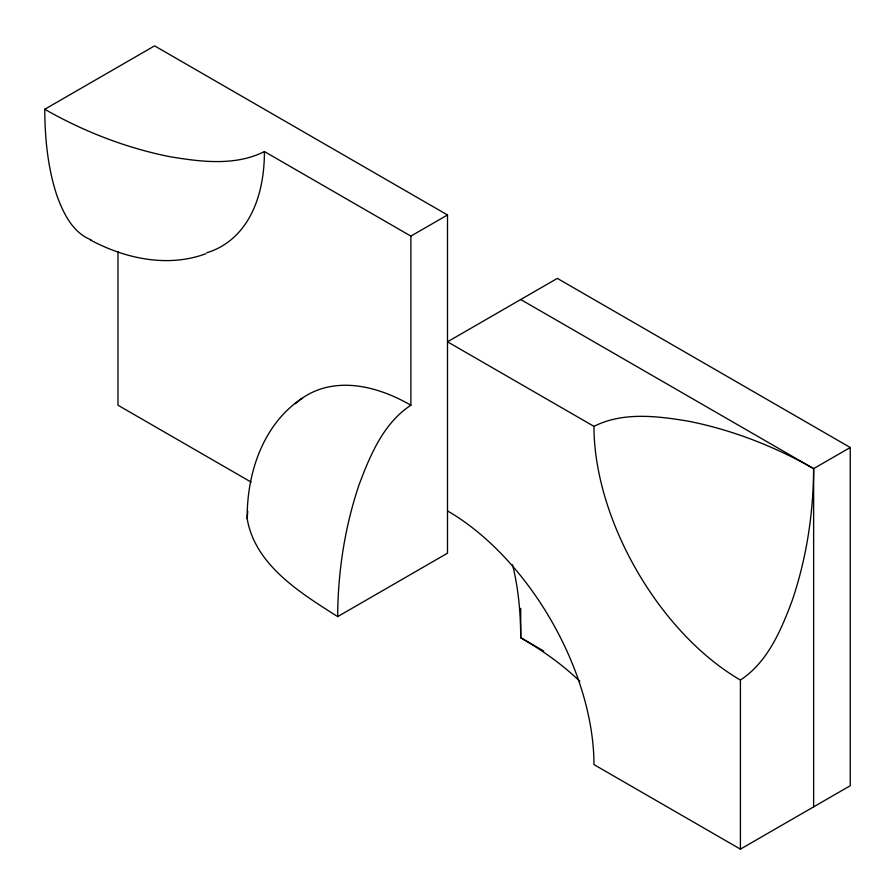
<?xml version="1.0" encoding="UTF-8"?>
<svg xmlns="http://www.w3.org/2000/svg" width="895" height="895" viewBox="0 0 895 895"><rect width="100%" height="100%" fill="white"/><g stroke="black" fill="none" stroke-linecap="round" stroke-linejoin="round"><path stroke-width="1.34" d="M302.107 398.297C262.873 424.286 246.819 473.365 247.165 518.641C255.075 565.349 300.765 593.083 337.661 616.61C337.896 571.883 344.754 527.065 359.108 484.654C370.172 455.175 383.519 423.145 410.883 405.222L410.883 236.112L264.428 151.557C235.228 166.291 200.816 161.838 169.759 156.681C125.848 147.91 83.615 131.442 44.75 109.279C44.918 138.166 47.692 167.343 56.687 194.931C63.086 212.652 72.316 232.476 91.021 239.804M850.25 447.5L813.633 468.633C813.398 513.372 806.54 558.189 792.187 600.601C781.122 630.08 767.776 662.099 740.411 680.021L740.411 849.142L850.25 785.721L850.25 447.5L557.339 278.39L447.5 341.8L593.956 426.356A207.114 119.583 60 0 0 740.411 680.021M247.165 518.641L247.758 511.28M44.75 109.279L154.589 45.858L447.5 214.968L447.5 553.199L337.661 616.61M410.883 236.112L447.5 214.968M593.956 426.356C623.166 411.622 657.568 416.074 688.624 421.232C732.535 430.003 774.779 446.482 813.633 468.633L813.633 806.865M205.772 253.766C167.689 267.829 125.334 258.677 90.529 240.05M520.722 299.523L813.633 468.633M251.115 482.092L117.972 405.222L117.972 251.484M543.724 651.023L520.722 637.755C520.621 613.243 518.485 588.63 512.544 564.801M740.411 849.142L593.956 764.587A207.114 119.583 60 0 0 447.5 510.911M579.815 681.308C562.138 664.258 541.9 650.094 520.722 637.755L520.722 608.399M295.316 403.734A207.114 119.583 60 0 1 410.883 405.222M264.428 151.557A207.114 119.583 60 0 1 206.734 252.759"/></g></svg>
